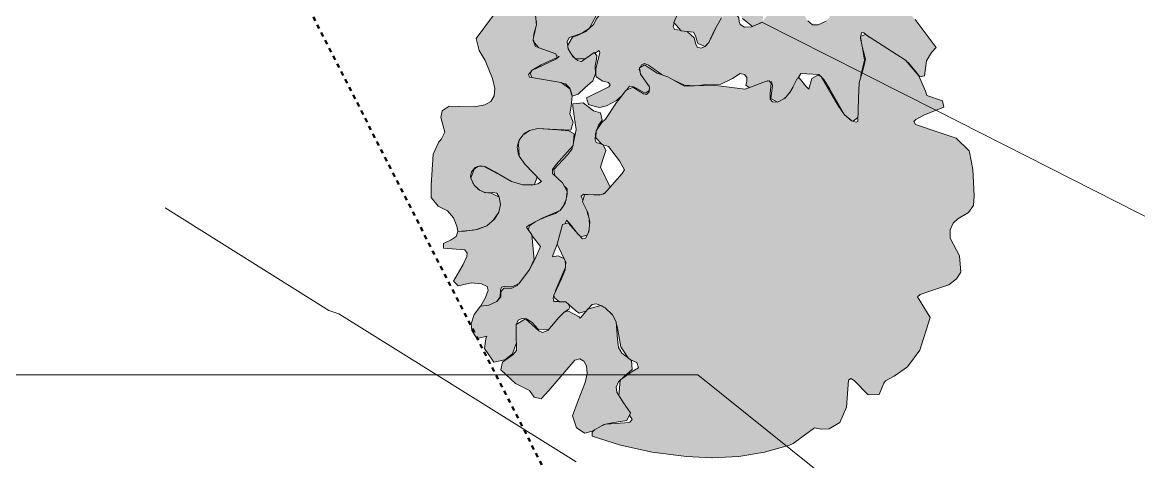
# Model space of a CAD drawing. Header units: metres. Extents: x -490 to 202, y -217 to 332.
# Drawn here: x -195.97 to -170.44, y 122.55 to 132.6 of the extents above; entities that cross this region are included whole.
import ezdxf

# ---------------------------------------------------------------- set-up
doc = ezdxf.new("R2010")
doc.units = ezdxf.units.M
doc.linetypes.add('Trazo', pattern=[0.00635, 0.003175, -0.003175])
for name, color, linetype, lineweight, true_color in [('1 arbol_dwg', 8, 'Continuous', 9, 0x767676), ('A-DETL', 94, 'Continuous', 9, 0x00a600), ('C-TOPO-MAJR', 66, 'Continuous', 18, 0x647b04)]:
    doc.layers.add(name, color=color, linetype=linetype, lineweight=lineweight, true_color=true_color)
for name, color, linetype, lineweight in [('A-DETL-GENF', 7, 'Continuous', 9), ('A-DETL-THIN', 7, 'Continuous', 9), ('G-ANNO-TEXT', 7, 'Continuous', 9)]:
    doc.layers.add(name, color=color, linetype=linetype, lineweight=lineweight)

# ---------------------------------------------------------------- blocks, each defined once
blk = doc.blocks.new('1 arbol_dwg-V162-PLANTA DE MURO PERIMETRAL')
at = {"layer": 'A-DETL-GENF', "true_color": 0x004c00, "transparency": 33554483}
for points in [[(-4.917, 6.694), (-4.838, 6.722), (-4.747, 6.812), (-4.635, 6.907), (-4.597, 7.002), (-4.601, 7.11), (-4.581, 7.254), (-4.616, 7.297), (-4.79, 7.173), (-4.845, 7.185), (-4.91, 7.241), (-4.973, 7.345), (-4.987, 7.442), (-4.958, 7.499), (-4.788, 7.561), (-4.684, 7.626), (-4.538, 7.89), (-4.323, 8.013), (-4.239, 7.981), (-3.95, 7.832), (-3.769, 7.917), (-3.738, 8.009), (-3.695, 8.258), (-3.641, 8.297), (-3.572, 8.292), (-3.52, 8.258), (-3.451, 8.128), (-3.386, 7.981), (-3.445, 7.883), (-3.523, 7.708), (-3.425, 7.592), (-3.255, 7.572), (-3.227, 7.522), (-3.192, 7.419), (-3.094, 7.377), (-3.045, 7.433), (-2.94, 7.65), (-2.871, 7.77), (-2.784, 7.854), (-2.708, 7.879), (-2.652, 7.861), (-2.61, 7.811), (-2.581, 7.76), (-2.443, 7.651), (-2.312, 7.713), (-2.304, 7.727), (-2.294, 7.868), (-2.377, 7.984), (-2.348, 8.175), (-2.268, 8.376), (-2.194, 8.484), (-2.052, 8.586), (-2.062, 8.643), (-2.141, 8.72), (-2.34, 8.816), (-2.759, 9.123), (-2.874, 9.157), (-2.989, 9.15), (-3.1, 9.012), (-3.136, 8.914), (-3.208, 8.846), (-3.302, 8.817), (-3.378, 8.829), (-3.442, 8.881), (-3.482, 8.972), (-3.478, 9.025), (-3.484, 9.058), (-3.55, 9.135), (-3.794, 9.105), (-4.046, 9.043), (-4.083, 9.026), (-4.178, 8.871), (-4.159, 8.739), (-4.154, 8.638), (-4.196, 8.624), (-4.247, 8.647), (-4.296, 8.717), (-4.36, 8.837), (-4.479, 8.895), (-4.622, 8.848), (-4.933, 8.69), (-5.283, 8.479), (-5.269, 8.352), (-5.235, 8.301), (-5.237, 8.242), (-5.263, 8.228), (-5.569, 8.251), (-5.648, 8.191), (-5.569, 8.101), (-5.474, 7.95), (-5.422, 7.805), (-5.41, 7.673), (-5.45, 7.505), (-5.45, 7.461), (-5.436, 7.426), (-5.376, 7.361), (-5.141, 7.277), (-5.123, 7.247), (-5.099, 7.238), (-5.142, 7.204), (-5.478, 7.038), (-5.494, 7.009), (-5.474, 6.951), (-5.071, 6.884), (-5.056, 6.873), (-5.008, 6.863), (-4.946, 6.793), (-4.922, 6.722)], [(-5.995, 3.049), (-5.843, 3.077), (-5.739, 3.161), (-5.685, 3.304), (-5.688, 3.552), (-5.686, 3.563), (-5.658, 3.621), (-5.608, 3.647), (-5.544, 3.639), (-5.466, 3.589), (-5.377, 3.498), (-5.243, 3.49), (-5.093, 3.669), (-4.999, 3.751), (-4.958, 3.779), (-4.949, 3.817), (-5.002, 3.871), (-5.026, 3.875), (-5.171, 3.879), (-5.176, 3.938), (-5.171, 3.965), (-5.144, 4.039), (-5.011, 4.351), (-5.011, 4.411), (-5.015, 4.441), (-5.026, 4.463), (-5.109, 4.505), (-5.187, 4.494), (-5.181, 4.526), (-5.125, 4.667), (-5.049, 4.937), (-5.014, 4.946), (-4.995, 4.994), (-4.943, 4.937), (-4.803, 4.766), (-4.714, 4.789), (-4.695, 4.834), (-4.687, 4.869), (-4.682, 4.967), (-4.69, 5.024), (-4.71, 5.102), (-4.718, 5.128), (-4.779, 5.246), (-4.773, 5.267), (-4.797, 5.324), (-4.763, 5.35), (-4.533, 5.341), (-4.473, 5.366), (-4.463, 5.372), (-4.399, 5.446), (-4.529, 5.724), (-4.5, 5.829), (-4.455, 5.952), (-4.494, 6.03), (-4.589, 6.061), (-4.604, 6.096), (-4.589, 6.221), (-4.581, 6.232), (-4.553, 6.308), (-4.507, 6.367), (-4.529, 6.465), (-4.628, 6.496), (-4.769, 6.604), (-4.909, 6.589), (-4.91, 6.559), (-4.863, 6.238), (-4.92, 5.972), (-4.982, 5.891), (-5.17, 5.689), (-5.157, 5.604), (-5.042, 5.491), (-5.026, 5.461), (-4.989, 5.425), (-4.989, 5.333), (-5.013, 5.229), (-5.063, 5.148), (-5.096, 5.124), (-5.146, 5.086), (-5.364, 5.006), (-5.439, 4.964), (-5.505, 4.909), (-5.52, 4.864), (-5.355, 4.633), (-5.439, 4.436), (-5.505, 4.32), (-5.673, 4.1), (-5.746, 4.063), (-5.858, 4.063), (-5.898, 4.01), (-5.905, 3.935), (-5.954, 3.881), (-6.061, 3.829), (-6.175, 3.815), (-6.265, 3.7), (-6.305, 3.573), (-6.295, 3.483), (-6.226, 3.371), (-6.09, 3.402), (-6.102, 3.37), (-6.12, 3.233), (-6.023, 3.086)]]:
    blk.add_hatch(color=98, dxfattribs=at).paths.add_polyline_path(points)
at = {"layer": 'A-DETL-GENF', "true_color": 0x2f4c26, "transparency": 33554483}
for points in [[(-1.065, 6.352), (-0.997, 6.404), (-0.979, 6.877), (-0.957, 6.98), (-0.912, 7.203), (-0.951, 7.441), (-0.963, 7.514), (-0.958, 7.516), (-0.947, 7.568), (-0.917, 7.563), (-0.841, 7.506), (-0.303, 7.154), (-0.149, 6.959), (-0.086, 6.976), (-0.055, 7.18), (0.012, 7.297), (0.078, 7.362), (-0.21, 7.747), (-0.448, 8.002), (-0.578, 8.095), (-0.64, 8.022), (-0.651, 7.909), (-0.696, 7.835), (-0.752, 7.818), (-0.825, 7.835), (-0.939, 7.91), (-1.036, 8.02), (-1.114, 8.165), (-1.2, 8.481), (-1.27, 8.585), (-1.353, 8.66), (-1.437, 8.593), (-1.425, 8.247), (-1.386, 7.781), (-1.435, 7.725), (-1.545, 7.672), (-1.622, 7.674), (-1.686, 7.727), (-1.759, 7.847), (-1.817, 8.019), (-1.825, 8.143), (-1.787, 8.329), (-1.828, 8.371), (-1.915, 8.267), (-2.141, 7.925), (-2.304, 7.727), (-2.312, 7.713), (-2.34, 7.696), (-2.464, 7.646), (-2.556, 7.643), (-2.613, 7.679), (-2.626, 7.721), (-2.633, 7.77), (-2.698, 7.876), (-2.729, 7.872), (-2.784, 7.849), (-2.805, 7.834), (-2.871, 7.762), (-2.892, 7.734), (-2.978, 7.572), (-3.045, 7.433), (-3.094, 7.377), (-3.15, 7.355), (-3.204, 7.37), (-3.227, 7.431), (-3.245, 7.497), (-3.342, 7.582), (-3.425, 7.592), (-3.433, 7.602), (-3.513, 7.612), (-3.532, 7.648), (-3.518, 7.721), (-3.484, 7.833), (-3.53, 7.968), (-3.755, 7.942), (-3.776, 7.914), (-3.807, 7.869), (-3.881, 7.829), (-3.96, 7.832), (-4.139, 7.905), (-4.498, 7.877), (-4.585, 7.755), (-4.625, 7.679), (-4.729, 7.583), (-4.863, 7.524), (-4.92, 7.499), (-4.98, 7.395), (-4.968, 7.345), (-4.96, 7.325), (-4.901, 7.238), (-4.871, 7.208), (-4.742, 7.207), (-4.616, 7.297), (-4.606, 7.285), (-4.549, 7.322), (-4.541, 7.294), (-4.595, 7.07), (-4.589, 6.96), (-4.499, 6.902), (-4.421, 6.885), (-4.395, 6.849), (-4.418, 6.82), (-4.723, 6.674), (-4.694, 6.583), (-4.553, 6.542), (-4.537, 6.538), (-4.447, 6.561), (-4.302, 6.642), (-4.217, 6.727), (-4.131, 6.834), (-4.067, 6.82), (-3.918, 6.736), (-3.859, 6.775), (-3.864, 6.834), (-3.982, 7.012), (-3.995, 7.052), (-4.001, 7.061), (-3.995, 7.084), (-3.987, 7.089), (-3.968, 7.126), (-3.924, 7.145), (-3.87, 7.121), (-3.681, 6.987), (-3.608, 6.962), (-3.522, 6.913), (-3.378, 6.846), (-3.205, 6.838), (-3.089, 6.858), (-2.879, 6.861), (-2.72, 6.94), (-2.613, 7.006), (-2.552, 6.992), (-2.52, 6.952), (-2.534, 6.848), (-2.489, 6.814), (-2.239, 6.907), (-2.202, 6.902), (-2.182, 6.893), (-2.168, 6.844), (-2.194, 6.663), (-2.1, 6.616), (-1.998, 6.674), (-1.982, 6.688), (-1.913, 6.783), (-1.884, 6.832), (-1.837, 6.931), (-1.817, 6.949), (-1.783, 7.008), (-1.526, 6.986), (-1.476, 6.937), (-1.465, 6.925), (-1.312, 6.669), (-1.182, 6.44), (-1.081, 6.357)], [(-6.175, 3.815), (-6.061, 3.829), (-5.954, 3.881), (-5.905, 3.943), (-5.901, 4.033), (-5.887, 4.077), (-5.853, 4.083), (-5.745, 4.08), (-5.651, 4.123), (-5.505, 4.32), (-5.439, 4.453), (-5.47, 4.792), (-5.543, 4.897), (-5.515, 4.927), (-5.323, 5.028), (-5.084, 5.129), (-5.042, 5.187), (-4.999, 5.278), (-4.989, 5.388), (-5.049, 5.505), (-5.19, 5.634), (-5.19, 5.689), (-5.139, 5.759), (-4.904, 6.018), (-4.892, 6.177), (-4.963, 6.22), (-5.389, 6.25), (-5.506, 6.223), (-5.595, 6.163), (-5.648, 6.091), (-5.657, 6.044), (-5.644, 5.871), (-5.564, 5.759), (-5.339, 5.527), (-5.389, 5.492), (-5.47, 5.476), (-5.594, 5.48), (-5.749, 5.524), (-6.133, 5.737), (-6.214, 5.733), (-6.265, 5.695), (-6.308, 5.572), (-6.262, 5.477), (-6.189, 5.404), (-6.104, 5.37), (-6.005, 5.375), (-5.953, 5.364), (-5.918, 5.31), (-5.904, 5.209), (-5.926, 5.106), (-5.986, 5.008), (-6.089, 4.917), (-6.22, 4.866), (-6.391, 4.843), (-6.486, 4.84), (-6.51, 4.771), (-6.578, 4.723), (-6.686, 4.674), (-6.685, 4.61), (-6.391, 4.587), (-6.359, 4.541), (-6.362, 4.495), (-6.415, 4.387), (-6.546, 4.159), (-6.482, 4.095), (-6.304, 4.137), (-6.161, 4.123), (-6.086, 4.086), (-6.073, 4.032), (-6.113, 3.924), (-6.173, 3.819)], [(-4.744, 2.072), (-4.642, 2.1), (-4.485, 2.191), (-4.369, 2.216), (-4.167, 2.245), (-4.116, 2.354), (-4.213, 2.489), (-4.306, 2.633), (-4.316, 2.706), (-4.285, 2.775), (-4.093, 2.948), (-4.104, 3.07), (-4.242, 3.18), (-4.281, 3.247), (-4.296, 3.363), (-4.316, 3.602), (-4.366, 3.696), (-4.465, 3.791), (-4.532, 3.825), (-4.705, 3.774), (-4.811, 3.652), (-4.824, 3.669), (-4.976, 3.751), (-5.031, 3.73), (-5.101, 3.661), (-5.251, 3.48), (-5.324, 3.454), (-5.377, 3.478), (-5.558, 3.643), (-5.686, 3.563), (-5.689, 3.443), (-5.682, 3.209), (-5.729, 3.15), (-5.873, 3.048), (-5.899, 2.942), (-5.697, 2.754), (-5.503, 2.66), (-5.442, 2.565), (-5.344, 2.542), (-5.238, 2.66), (-4.884, 3.075), (-4.815, 3.093), (-4.758, 3.062), (-4.723, 2.997), (-4.714, 2.891), (-4.739, 2.769), (-4.912, 2.309), (-4.859, 2.146), (-4.768, 2.085)]]:
    blk.add_hatch(color=89, dxfattribs=at).paths.add_polyline_path(points)
at = {"layer": 'A-DETL-GENF', "true_color": 0x424c26, "transparency": 33554483}
blk.add_hatch(color=69, dxfattribs=at).paths.add_polyline_path([(-6.486, 4.84), (-6.219, 4.869), (-6.089, 4.917), (-5.986, 5.015), (-5.926, 5.106), (-5.904, 5.209), (-5.919, 5.311), (-6.041, 5.37), (-6.121, 5.372), (-6.205, 5.416), (-6.275, 5.495), (-6.312, 5.595), (-6.302, 5.66), (-6.249, 5.716), (-6.189, 5.738), (-6.166, 5.739), (-6.133, 5.737), (-6.101, 5.727), (-5.749, 5.524), (-5.594, 5.48), (-5.437, 5.483), (-5.399, 5.588), (-5.41, 5.6), (-5.564, 5.759), (-5.657, 5.897), (-5.675, 5.997), (-5.644, 6.097), (-5.58, 6.177), (-5.506, 6.223), (-5.389, 6.25), (-4.966, 6.231), (-4.938, 6.229), (-4.906, 6.339), (-4.95, 6.455), (-4.932, 6.559), (-4.917, 6.694), (-4.949, 6.795), (-5.071, 6.884), (-5.505, 6.956), (-5.518, 6.993), (-5.467, 7.051), (-5.295, 7.148), (-5.123, 7.227), (-5.141, 7.277), (-5.423, 7.378), (-5.455, 7.461), (-5.444, 7.547), (-5.41, 7.673), (-5.422, 7.805), (-5.474, 7.95), (-5.569, 8.101), (-5.648, 8.191), (-5.985, 7.823), (-6.238, 7.488), (-6.196, 7.32), (-6.097, 7.148), (-6.01, 6.94), (-5.98, 6.801), (-5.987, 6.699), (-6.033, 6.624), (-6.116, 6.577), (-6.261, 6.551), (-6.608, 6.558), (-6.703, 6.493), (-6.719, 6.404), (-6.667, 6.2), (-6.715, 6.102), (-6.748, 6.071), (-6.828, 5.899), (-6.854, 5.477), (-6.855, 5.306), (-6.757, 5.189), (-6.631, 5.122), (-6.548, 5.025), (-6.503, 4.914), (-6.486, 4.842)])
at = {"layer": 'A-DETL-GENF', "true_color": 0x4f7f3f, "transparency": 33554483}
blk.add_hatch(color=87, dxfattribs=at).paths.add_polyline_path([(-2.996, 1.735), (-2.631, 1.754), (-2.28, 1.81), (-1.935, 1.907), (-1.888, 1.933), (-1.593, 2.146), (-1.503, 2.126), (-1.391, 2.132), (-1.245, 2.221), (-1.153, 2.43), (-1.129, 2.801), (-1.096, 2.821), (-1.051, 2.795), (-0.856, 2.598), (-0.705, 2.601), (-0.644, 2.757), (-0.617, 2.789), (-0.5, 2.856), (-0.319, 2.984), (-0.148, 3.213), (-0.005, 3.658), (-0.179, 3.943), (-0.143, 3.976), (0.252, 4.107), (0.353, 4.188), (0.415, 4.282), (0.398, 4.507), (0.27, 4.749), (0.27, 4.861), (0.308, 4.955), (0.373, 5.014), (0.518, 5.099), (0.59, 5.194), (0.598, 5.329), (0.579, 5.688), (0.528, 5.948), (0.352, 6.12), (-0.207, 6.309), (-0.229, 6.347), (-0.204, 6.377), (-0.084, 6.439), (0.18, 6.547), (0.161, 6.633), (-0.05, 6.706), (-0.072, 6.764), (-0.164, 6.976), (-0.345, 7.188), (-0.894, 7.54), (-0.963, 7.514), (-0.944, 7.394), (-0.893, 7.203), (-0.979, 6.877), (-0.991, 6.665), (-0.998, 6.35), (-1.023, 6.339), (-1.086, 6.359), (-1.182, 6.44), (-1.271, 6.572), (-1.5, 6.964), (-1.549, 6.986), (-1.63, 6.937), (-1.672, 6.794), (-1.711, 6.832), (-1.803, 6.949), (-1.837, 6.931), (-1.913, 6.772), (-1.998, 6.669), (-2.101, 6.615), (-2.168, 6.616), (-2.202, 6.653), (-2.202, 6.736), (-2.186, 6.87), (-2.215, 6.907), (-2.268, 6.899), (-2.544, 6.794), (-2.983, 6.848), (-3.378, 6.831), (-3.608, 6.962), (-3.75, 7.012), (-3.926, 7.124), (-3.995, 7.084), (-3.979, 6.997), (-3.858, 6.826), (-3.86, 6.757), (-3.898, 6.718), (-3.942, 6.727), (-4.088, 6.82), (-4.183, 6.772), (-4.308, 6.61), (-4.46, 6.379), (-4.513, 6.333), (-4.589, 6.221), (-4.594, 6.126), (-4.507, 6.034), (-4.418, 6.006), (-4.27, 5.809), (-4.199, 5.683), (-4.232, 5.635), (-4.473, 5.361), (-4.553, 5.336), (-4.695, 5.346), (-4.749, 5.341), (-4.779, 5.246), (-4.705, 5.102), (-4.678, 4.967), (-4.69, 4.834), (-4.737, 4.746), (-4.778, 4.74), (-4.838, 4.801), (-4.972, 4.958), (-5.049, 4.937), (-5.125, 4.667), (-5.004, 4.419), (-5.015, 4.312), (-5.066, 4.188), (-5.171, 3.965), (-5.163, 3.928), (-5.093, 3.875), (-5.007, 3.875), (-4.824, 3.721), (-4.731, 3.745), (-4.643, 3.837), (-4.587, 3.849), (-4.51, 3.821), (-4.448, 3.774), (-4.366, 3.696), (-4.331, 3.638), (-4.316, 3.602), (-4.271, 3.363), (-4.245, 3.247), (-4.151, 3.105), (-4.093, 3.07), (-4.03, 3.04), (-4.01, 2.97), (-4.237, 2.82), (-4.262, 2.796), (-4.279, 2.591), (-4.167, 2.425), (-4.116, 2.354), (-4.132, 2.321), (-4.096, 2.258), (-4.129, 2.225), (-4.197, 2.215), (-4.485, 2.189), (-4.553, 2.152), (-4.63, 2.1), (-4.646, 2.085), (-4.642, 2.03), (-4.213, 1.899), (-3.82, 1.813), (-3.35, 1.752), (-3.001, 1.735)])
at = {"layer": 'A-DETL-THIN', "color": 76, "true_color": 0x3f7f00}
for p, q in [((-4.976, 7.364), (-4.96, 7.325)), ((-4.926, 7.268), (-4.891, 7.225)), ((-4.871, 7.208), (-4.742, 7.207)), ((-3.859, 6.808), (-3.861, 6.83)), ((-1.934, 6.746), (-1.887, 6.826)), ((-2.01, 6.663), (-1.982, 6.688)), ((-1.065, 6.352), (-0.997, 6.404)), ((-5.594, 5.48), (-5.453, 5.479)), ((-4.499, 5.352), (-4.463, 5.372)), ((-4.618, 5.341), (-4.533, 5.341)), ((-5.996, 5), (-5.926, 5.106)), ((-4.697, 5.061), (-4.718, 5.128)), ((-6.229, 4.865), (-6.089, 4.917)), ((-4.681, 4.94), (-4.684, 4.997)), ((-4.803, 4.766), (-4.714, 4.789)), ((-4.699, 4.817), (-4.687, 4.869)), ((-5.008, 4.382), (-5.013, 4.437)), ((-5.002, 3.871), (-5.026, 3.875)), ((-4.262, 2.796), (-4.279, 2.591)), ((-4.477, 2.193), (-4.512, 2.175))]:
    blk.add_line(p, q, dxfattribs=at)
at = {"layer": 'A-DETL-THIN', "color": 76, "true_color": 0x3f7f00, "flags": 128}
for points in [[(-5.056, 6.873), (-5.008, 6.863), (-4.949, 6.804), (-4.922, 6.722), (-4.917, 6.694), (-4.838, 6.722), (-4.747, 6.812), (-4.635, 6.907), (-4.597, 7.002), (-4.601, 7.11), (-4.585, 7.202), (-4.581, 7.254), (-4.616, 7.297), (-4.79, 7.173), (-4.845, 7.185), (-4.91, 7.241), (-4.973, 7.345), (-4.987, 7.442), (-4.958, 7.499), (-4.888, 7.524), (-4.788, 7.561), (-4.684, 7.626), (-4.538, 7.89)], [(-3.445, 7.883), (-3.523, 7.708), (-3.425, 7.592), (-3.255, 7.572), (-3.227, 7.522), (-3.192, 7.419), (-3.094, 7.377), (-3.045, 7.433), (-2.963, 7.61), (-2.871, 7.77)], [(-2.581, 7.76), (-2.443, 7.651), (-2.312, 7.713)], [(-0.332, 7.172), (-0.303, 7.154), (-0.211, 7.042), (-0.149, 6.959), (-0.086, 6.976), (-0.055, 7.18), (0.012, 7.297), (0.078, 7.362), (-0.21, 7.747)], [(-1.435, 7.725), (-1.545, 7.672), (-1.622, 7.674), (-1.686, 7.727)], [(-5.389, 6.25), (-5.227, 6.245), (-4.938, 6.229), (-4.906, 6.339), (-4.95, 6.455), (-4.932, 6.559), (-4.917, 6.694), (-4.949, 6.795), (-5.071, 6.884), (-5.505, 6.956), (-5.518, 6.993), (-5.467, 7.051), (-5.343, 7.125), (-5.123, 7.227), (-5.141, 7.277), (-5.423, 7.378), (-5.455, 7.461), (-5.444, 7.547), (-5.41, 7.673), (-5.422, 7.805)], [(-5.985, 7.823), (-6.238, 7.488), (-6.196, 7.32), (-6.112, 7.184), (-6.01, 6.94), (-5.98, 6.801), (-5.987, 6.699), (-6.033, 6.624), (-6.116, 6.577), (-6.261, 6.551), (-6.458, 6.555), (-6.608, 6.558), (-6.703, 6.493), (-6.719, 6.404), (-6.667, 6.2), (-6.715, 6.102), (-6.748, 6.071), (-6.828, 5.899), (-6.854, 5.477), (-6.855, 5.306), (-6.757, 5.189), (-6.631, 5.122), (-6.548, 5.025), (-6.503, 4.914), (-6.486, 4.842), (-6.486, 4.84), (-6.279, 4.858)], [(-3.776, 7.914), (-3.807, 7.869), (-3.881, 7.829), (-3.955, 7.83), (-4.062, 7.873), (-4.139, 7.905), (-4.422, 7.885), (-4.498, 7.877), (-4.585, 7.755), (-4.625, 7.679), (-4.729, 7.583), (-4.827, 7.536), (-4.916, 7.506), (-4.98, 7.395)], [(-2.445, 7.653), (-2.464, 7.646), (-2.556, 7.643), (-2.613, 7.679), (-2.626, 7.721), (-2.633, 7.77), (-2.698, 7.876)], [(-5.417, 7.753), (-5.409, 7.71), (-5.412, 7.694)], [(-3.433, 7.602), (-3.513, 7.612), (-3.532, 7.648), (-3.521, 7.706)], [(-2.333, 7.703), (-2.34, 7.696), (-2.402, 7.671)], [(-5.422, 7.628), (-5.428, 7.59), (-5.45, 7.505)], [(-4.606, 2.121), (-4.646, 2.085), (-4.642, 2.03), (-4.256, 1.908), (-3.82, 1.813), (-3.35, 1.752), (-3.001, 1.735), (-2.996, 1.735), (-2.631, 1.754), (-2.28, 1.81), (-1.935, 1.907), (-1.888, 1.933), (-1.593, 2.146), (-1.503, 2.126), (-1.391, 2.132), (-1.245, 2.221), (-1.153, 2.43), (-1.129, 2.801), (-1.096, 2.821), (-1.051, 2.795), (-0.856, 2.598), (-0.705, 2.601), (-0.644, 2.757), (-0.617, 2.789), (-0.5, 2.856), (-0.319, 2.984), (-0.148, 3.213), (-0.005, 3.658), (-0.179, 3.943), (-0.143, 3.976), (-0.013, 4.02), (0.252, 4.107), (0.353, 4.188), (0.415, 4.282), (0.398, 4.507), (0.27, 4.749), (0.27, 4.861), (0.308, 4.955), (0.373, 5.014), (0.518, 5.099), (0.59, 5.194), (0.598, 5.329), (0.579, 5.688), (0.535, 5.928), (0.528, 5.948), (0.352, 6.12), (0.103, 6.201), (-0.207, 6.309), (-0.229, 6.347), (-0.204, 6.377), (-0.084, 6.439), (0.18, 6.547), (0.161, 6.633), (-0.05, 6.706), (-0.072, 6.764), (-0.164, 6.976), (-0.345, 7.188), (-0.894, 7.54), (-0.963, 7.514), (-0.944, 7.394), (-0.893, 7.203), (-0.922, 7.083), (-0.979, 6.877), (-0.991, 6.665), (-0.998, 6.35), (-1.023, 6.339), (-1.086, 6.359), (-1.182, 6.44), (-1.271, 6.572), (-1.5, 6.964), (-1.549, 6.986), (-1.63, 6.937), (-1.672, 6.794), (-1.711, 6.832), (-1.803, 6.949), (-1.837, 6.931), (-1.913, 6.772), (-1.998, 6.669), (-2.101, 6.615), (-2.168, 6.616), (-2.202, 6.653), (-2.202, 6.736), (-2.186, 6.87), (-2.215, 6.907), (-2.268, 6.899), (-2.544, 6.794), (-2.983, 6.848), (-3.378, 6.831), (-3.48, 6.889), (-3.608, 6.962), (-3.75, 7.012), (-3.926, 7.124), (-3.995, 7.084), (-3.979, 6.997), (-3.858, 6.826), (-3.86, 6.757), (-3.898, 6.718), (-3.942, 6.727), (-4.088, 6.82), (-4.183, 6.772), (-4.255, 6.678), (-4.308, 6.61), (-4.46, 6.379), (-4.513, 6.333), (-4.589, 6.221), (-4.594, 6.126), (-4.507, 6.034), (-4.418, 6.006), (-4.27, 5.809), (-4.199, 5.683), (-4.232, 5.635), (-4.473, 5.361), (-4.547, 5.336), (-4.695, 5.346), (-4.749, 5.341), (-4.779, 5.246), (-4.705, 5.102), (-4.678, 4.967), (-4.69, 4.834), (-4.737, 4.746), (-4.778, 4.74), (-4.838, 4.801), (-4.972, 4.958), (-5.049, 4.937), (-5.125, 4.667), (-5.004, 4.419), (-5.015, 4.312), (-5.066, 4.188), (-5.171, 3.965), (-5.163, 3.928), (-5.093, 3.875), (-5.007, 3.875), (-4.959, 3.833), (-4.874, 3.755), (-4.824, 3.721), (-4.731, 3.745)], [(-3.098, 7.379), (-3.15, 7.355), (-3.204, 7.37), (-3.221, 7.407), (-3.245, 7.497), (-3.342, 7.582)], [(-2.949, 7.634), (-3.012, 7.497), (-3.025, 7.477)], [(-0.958, 7.516), (-0.947, 7.568), (-0.917, 7.563), (-0.841, 7.506)], [(-5.454, 7.471), (-5.436, 7.426), (-5.376, 7.361)], [(-3.074, 7.399), (-3.083, 7.386), (-3.088, 7.383)], [(-0.951, 7.441), (-0.963, 7.492), (-0.961, 7.5)], [(-0.959, 6.952), (-0.957, 6.98), (-0.909, 7.188), (-0.933, 7.353)], [(-5.131, 7.249), (-5.099, 7.238), (-5.142, 7.204), (-5.47, 7.047)], [(-4.606, 7.285), (-4.549, 7.322), (-4.541, 7.294), (-4.595, 7.07), (-4.595, 6.99), (-4.589, 6.96), (-4.499, 6.902), (-4.421, 6.885), (-4.395, 6.849), (-4.415, 6.822), (-4.723, 6.674), (-4.694, 6.583), (-4.605, 6.553), (-4.537, 6.538), (-4.447, 6.561), (-4.308, 6.637), (-4.233, 6.706)], [(-3.987, 7.04), (-4.001, 7.061), (-3.994, 7.075)], [(-3.987, 7.089), (-3.968, 7.126), (-3.924, 7.145), (-3.87, 7.121), (-3.699, 6.996), (-3.681, 6.987)], [(-5.478, 7.038), (-5.494, 7.009), (-5.474, 6.951)], [(-3.522, 6.913), (-3.379, 6.846), (-3.231, 6.837)], [(-3.205, 6.838), (-3.089, 6.858), (-2.879, 6.861), (-2.72, 6.94), (-2.613, 7.006), (-2.552, 6.992), (-2.52, 6.952), (-2.524, 6.896), (-2.534, 6.848), (-2.489, 6.814)], [(-2.248, 6.902), (-2.239, 6.907), (-2.231, 6.905)], [(-2.209, 6.899), (-2.182, 6.893), (-2.168, 6.844), (-2.194, 6.663), (-2.101, 6.615)], [(-1.822, 6.939), (-1.783, 7.008), (-1.533, 6.992), (-1.509, 6.968)], [(-1.493, 6.953), (-1.465, 6.925), (-1.381, 6.792), (-1.182, 6.44), (-1.081, 6.357)], [(-4.174, 6.777), (-4.131, 6.834), (-4.074, 6.824), (-3.918, 6.736), (-3.859, 6.775)], [(-4.581, 6.232), (-4.559, 6.299), (-4.507, 6.367), (-4.529, 6.465), (-4.628, 6.496), (-4.769, 6.604), (-4.909, 6.589), (-4.91, 6.559), (-4.892, 6.422), (-4.863, 6.238), (-4.901, 6.062)], [(-5.586, 6.168), (-5.58, 6.177), (-5.506, 6.223)], [(-4.51, 6.037), (-4.589, 6.061), (-4.604, 6.096), (-4.598, 6.179), (-4.59, 6.206)], [(-5.645, 5.883), (-5.657, 5.897), (-5.675, 5.997), (-5.649, 6.085)], [(-5.647, 6.093), (-5.647, 6.094), (-5.641, 6.101)], [(-4.912, 6.009), (-4.92, 5.972), (-4.982, 5.891), (-5.17, 5.692), (-5.157, 5.604)], [(-4.399, 5.446), (-4.529, 5.724), (-4.5, 5.829), (-4.455, 5.952), (-4.494, 6.03)], [(-6.306, 5.579), (-6.312, 5.595), (-6.302, 5.66), (-6.249, 5.716), (-6.225, 5.725)], [(-6.199, 5.734), (-6.18, 5.74), (-6.154, 5.736)], [(-6.121, 5.73), (-6.101, 5.727), (-5.979, 5.657), (-5.749, 5.524)], [(-6.267, 5.487), (-6.275, 5.495), (-6.286, 5.527)], [(-5.437, 5.483), (-5.399, 5.588), (-5.41, 5.6)], [(-6.196, 5.412), (-6.205, 5.416), (-6.233, 5.448)], [(-6.109, 5.372), (-6.121, 5.372), (-6.158, 5.392)], [(-5.904, 5.209), (-5.919, 5.311), (-6.041, 5.37), (-6.074, 5.371)], [(-5.026, 5.461), (-4.989, 5.425), (-4.985, 5.35), (-4.997, 5.299)], [(-5.004, 5.266), (-5.013, 5.229), (-5.063, 5.148), (-5.078, 5.137)], [(-4.773, 5.267), (-4.797, 5.324), (-4.763, 5.35), (-4.706, 5.345)], [(-5.096, 5.124), (-5.146, 5.086), (-5.251, 5.049), (-5.364, 5.006)], [(-5.427, 4.973), (-5.502, 4.919), (-5.52, 4.864)], [(-5.014, 4.946), (-4.995, 4.994), (-4.959, 4.958), (-4.831, 4.794)], [(-5.469, 4.781), (-5.355, 4.633), (-5.429, 4.455), (-5.505, 4.32)], [(-5.026, 4.463), (-5.109, 4.505), (-5.187, 4.494), (-5.181, 4.526), (-5.125, 4.667)], [(-5.158, 3.993), (-5.144, 4.039), (-5.011, 4.351)], [(-5.658, 4.12), (-5.673, 4.1), (-5.746, 4.063), (-5.858, 4.063), (-5.898, 4.01), (-5.898, 3.943), (-5.954, 3.881)], [(-5.099, 3.88), (-5.171, 3.879), (-5.179, 3.923), (-5.169, 3.956)], [(-5.03, 3.73), (-5.029, 3.731), (-4.958, 3.779), (-4.949, 3.817), (-4.975, 3.847)], [(-4.697, 3.777), (-4.643, 3.837), (-4.587, 3.849), (-4.51, 3.821), (-4.485, 3.801)], [(-6.175, 3.815), (-6.265, 3.7), (-6.305, 3.573), (-6.295, 3.483), (-6.226, 3.371), (-6.126, 3.393), (-6.09, 3.402), (-6.102, 3.37), (-6.12, 3.233), (-6.023, 3.086), (-5.995, 3.049), (-5.843, 3.077), (-5.739, 3.161), (-5.685, 3.304)], [(-4.43, 3.757), (-4.395, 3.729), (-4.382, 3.711)], [(-5.686, 3.533), (-5.688, 3.552), (-5.686, 3.556)], [(-5.682, 3.566), (-5.658, 3.621), (-5.608, 3.647), (-5.561, 3.641)], [(-5.555, 3.64), (-5.544, 3.639), (-5.466, 3.589), (-5.387, 3.498), (-5.243, 3.49)], [(-4.351, 3.667), (-4.331, 3.638), (-4.325, 3.618)], [(-4.315, 3.581), (-4.302, 3.537), (-4.252, 3.258), (-4.151, 3.105)], [(-4.125, 3.085), (-4.03, 3.04), (-4.01, 2.97), (-4.094, 2.917), (-4.237, 2.82)], [(-4.132, 2.321), (-4.096, 2.258), (-4.129, 2.225), (-4.197, 2.215), (-4.453, 2.198)]]:
    blk.add_lwpolyline(points, dxfattribs=at)
for points in [[(-6.415, 4.387), (-6.546, 4.159), (-6.482, 4.095), (-6.304, 4.137), (-6.161, 4.123), (-6.086, 4.086), (-6.073, 4.032), (-6.113, 3.924), (-6.173, 3.819), (-6.175, 3.815), (-6.061, 3.829), (-5.954, 3.881), (-5.905, 3.943), (-5.901, 4.033), (-5.887, 4.077), (-5.853, 4.083), (-5.745, 4.08), (-5.651, 4.123), (-5.505, 4.32), (-5.439, 4.453), (-5.47, 4.792), (-5.543, 4.897), (-5.515, 4.927), (-5.323, 5.028), (-5.084, 5.129), (-5.042, 5.187), (-4.999, 5.278), (-4.989, 5.388), (-5.049, 5.505), (-5.19, 5.634), (-5.19, 5.689), (-5.139, 5.759), (-4.904, 6.018), (-4.892, 6.177), (-4.963, 6.22), (-5.122, 6.232), (-5.389, 6.25), (-5.506, 6.223), (-5.595, 6.163), (-5.648, 6.091), (-5.657, 6.044), (-5.644, 5.871), (-5.564, 5.759), (-5.339, 5.527), (-5.389, 5.492), (-5.47, 5.476), (-5.594, 5.48), (-5.749, 5.524), (-5.938, 5.63), (-6.133, 5.737), (-6.214, 5.733), (-6.265, 5.695), (-6.308, 5.572), (-6.262, 5.477), (-6.189, 5.404), (-6.104, 5.37), (-6.005, 5.375), (-5.953, 5.364), (-5.918, 5.31), (-5.904, 5.209), (-5.926, 5.106), (-5.986, 5.008), (-6.089, 4.917), (-6.22, 4.866), (-6.391, 4.843), (-6.486, 4.84), (-6.51, 4.771), (-6.578, 4.723), (-6.686, 4.674), (-6.685, 4.61), (-6.391, 4.587), (-6.359, 4.541), (-6.362, 4.495)], [(-4.884, 3.075), (-4.815, 3.093), (-4.758, 3.062), (-4.723, 2.997), (-4.714, 2.891), (-4.739, 2.769), (-4.835, 2.519), (-4.912, 2.309), (-4.859, 2.146), (-4.768, 2.085), (-4.744, 2.072), (-4.642, 2.1), (-4.485, 2.191), (-4.369, 2.216), (-4.167, 2.245), (-4.116, 2.354), (-4.213, 2.489), (-4.306, 2.633), (-4.316, 2.706), (-4.285, 2.775), (-4.2, 2.853), (-4.093, 2.948), (-4.104, 3.07), (-4.236, 3.168), (-4.281, 3.247), (-4.296, 3.363), (-4.316, 3.602), (-4.366, 3.696), (-4.465, 3.791), (-4.532, 3.825), (-4.705, 3.774), (-4.811, 3.652), (-4.824, 3.669), (-4.976, 3.751), (-5.031, 3.73), (-5.101, 3.661), (-5.251, 3.48), (-5.324, 3.454), (-5.377, 3.478), (-5.558, 3.643), (-5.686, 3.563), (-5.689, 3.443), (-5.682, 3.209), (-5.729, 3.15), (-5.873, 3.048), (-5.899, 2.942), (-5.697, 2.754), (-5.503, 2.66), (-5.442, 2.565), (-5.344, 2.542), (-5.238, 2.66)]]:
    blk.add_lwpolyline(points, close=True, dxfattribs=at)

msp = doc.modelspace()

# ---------------------------------------------------------------- linework, layer by layer
at = {"layer": 'A-DETL', "color": 1, "linetype": 'Trazo', "lineweight": 50, "true_color": 0xff0000}
msp.add_line((-162.723, 80.613), (-216.024, 185.047), dxfattribs=at)
at = {"layer": 'C-TOPO-MAJR', "color": 9, "true_color": 0xcbd3ab}
for p, q in [((-176.781, 131.445), (-179.046, 132.592)), ((-176.769, 131.439), (-176.781, 131.445)), ((-188.964, 126.01), (-192.702, 128.353))]:
    msp.add_line(p, q, dxfattribs=at)
at = {"layer": 'C-TOPO-MAJR', "color": 9, "true_color": 0xcbd3ab, "flags": 128}
for points in [[(-175.083, 130.585), (-176.665, 131.386), (-176.769, 131.439)], [(-163.158, 124.545), (-169.912, 127.965), (-175.083, 130.585)], [(-183.307, 122.551), (-188.735, 125.932), (-188.964, 126.01)]]:
    msp.add_lwpolyline(points, dxfattribs=at)
at = {"layer": 'G-ANNO-TEXT'}
for p, q in [((-191.175, 124.533), (-196.394, 124.533)), ((-180.522, 124.533), (-191.175, 124.533)), ((-171.438, 117.265), (-180.522, 124.533))]:
    msp.add_line(p, q, dxfattribs=at)

# ---------------------------------------------------------------- block references
at = {"layer": '1 arbol_dwg', "color": 76, "true_color": 0x3f7f00, "xscale": 1.666666666666651, "yscale": 1.666666666666651, "zscale": 1.666666666666651}
msp.add_blockref('1 arbol_dwg-V162-PLANTA DE MURO PERIMETRAL', (-175.2, 119.748), dxfattribs=at)

doc.saveas('drawing.dxf')
